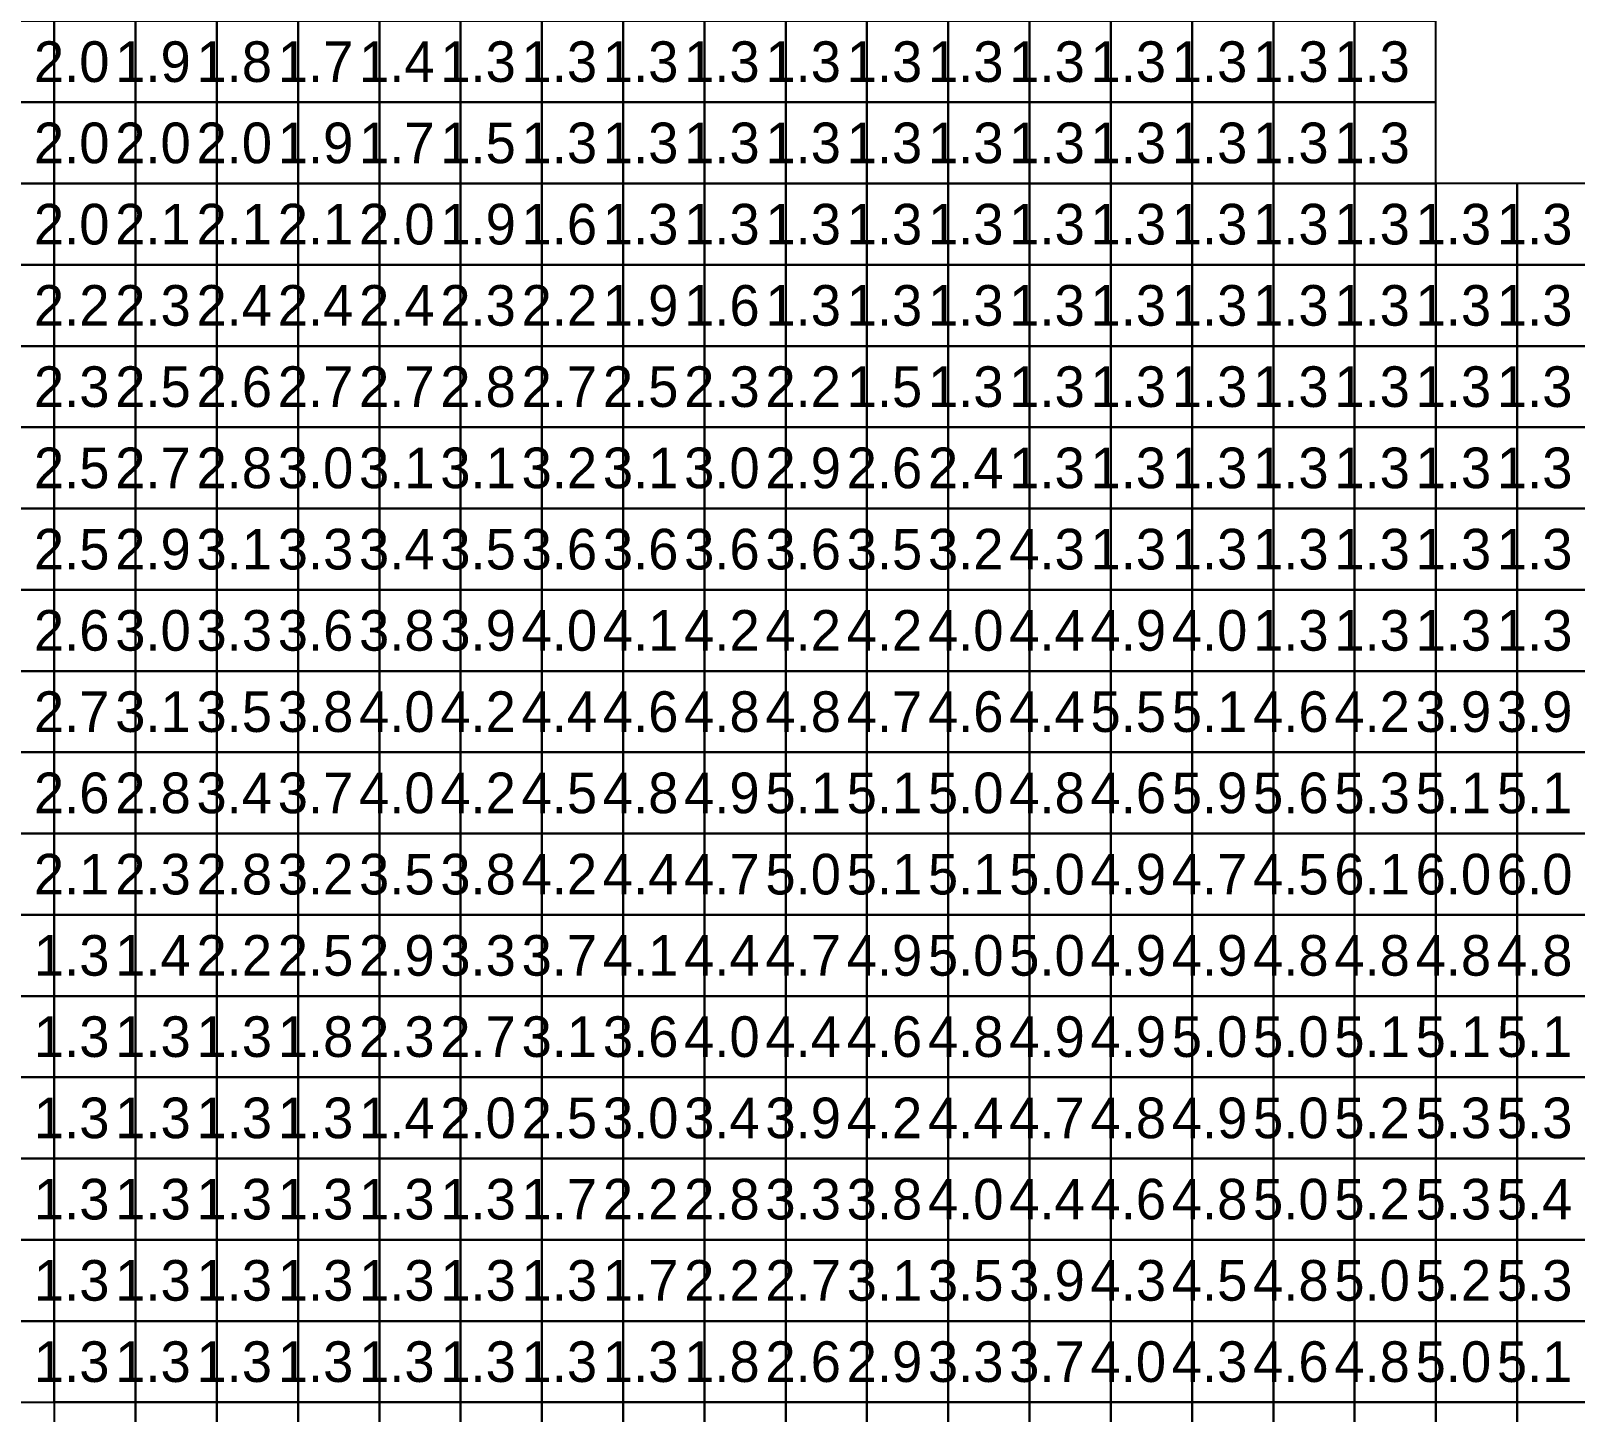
# Model space of a CAD drawing. Header units: metres. Extents: x -0.2 to 36.1, y -0.2 to 14.2.
# Drawn here: x 14.293 to 18.093, y 2.776 to 6.176 of the extents above; entities that cross this region are included whole.
import ezdxf

# ---------------------------------------------------------------- set-up
doc = ezdxf.new("R2010")
doc.units = ezdxf.units.M

msp = doc.modelspace()

# ---------------------------------------------------------------- linework, layer by layer
for points in [[(14.15, 6), (14.35, 6), (14.35, 6.2), (14.15, 6.2)], [(14.35, 6), (14.55, 6), (14.55, 6.2), (14.35, 6.2)], [(14.55, 6), (14.75, 6), (14.75, 6.2), (14.55, 6.2)], [(14.75, 6), (14.95, 6), (14.95, 6.2), (14.75, 6.2)], [(14.95, 6), (15.15, 6), (15.15, 6.2), (14.95, 6.2)], [(15.15, 6), (15.35, 6), (15.35, 6.2), (15.15, 6.2)], [(15.35, 6), (15.55, 6), (15.55, 6.2), (15.35, 6.2)], [(15.55, 6), (15.75, 6), (15.75, 6.2), (15.55, 6.2)], [(15.75, 6), (15.95, 6), (15.95, 6.2), (15.75, 6.2)], [(15.95, 6), (16.15, 6), (16.15, 6.2), (15.95, 6.2)], [(16.15, 6), (16.35, 6), (16.35, 6.2), (16.15, 6.2)], [(16.35, 6), (16.55, 6), (16.55, 6.2), (16.35, 6.2)], [(16.55, 6), (16.75, 6), (16.75, 6.2), (16.55, 6.2)], [(16.75, 6), (16.95, 6), (16.95, 6.2), (16.75, 6.2)], [(16.95, 6), (17.15, 6), (17.15, 6.2), (16.95, 6.2)], [(17.15, 6), (17.35, 6), (17.35, 6.2), (17.15, 6.2)], [(17.35, 6), (17.55, 6), (17.55, 6.2), (17.35, 6.2)], [(17.55, 6), (17.75, 6), (17.75, 6.2), (17.55, 6.2)], [(14.15, 5.8), (14.35, 5.8), (14.35, 6), (14.15, 6)], [(14.35, 5.8), (14.55, 5.8), (14.55, 6), (14.35, 6)], [(14.55, 5.8), (14.75, 5.8), (14.75, 6), (14.55, 6)], [(14.75, 5.8), (14.95, 5.8), (14.95, 6), (14.75, 6)], [(14.95, 5.8), (15.15, 5.8), (15.15, 6), (14.95, 6)], [(15.15, 5.8), (15.35, 5.8), (15.35, 6), (15.15, 6)], [(15.35, 5.8), (15.55, 5.8), (15.55, 6), (15.35, 6)], [(15.55, 5.8), (15.75, 5.8), (15.75, 6), (15.55, 6)], [(15.75, 5.8), (15.95, 5.8), (15.95, 6), (15.75, 6)], [(15.95, 5.8), (16.15, 5.8), (16.15, 6), (15.95, 6)], [(16.15, 5.8), (16.35, 5.8), (16.35, 6), (16.15, 6)], [(16.35, 5.8), (16.55, 5.8), (16.55, 6), (16.35, 6)], [(16.55, 5.8), (16.75, 5.8), (16.75, 6), (16.55, 6)], [(16.75, 5.8), (16.95, 5.8), (16.95, 6), (16.75, 6)], [(16.95, 5.8), (17.15, 5.8), (17.15, 6), (16.95, 6)], [(17.15, 5.8), (17.35, 5.8), (17.35, 6), (17.15, 6)], [(17.35, 5.8), (17.55, 5.8), (17.55, 6), (17.35, 6)], [(17.55, 5.8), (17.75, 5.8), (17.75, 6), (17.55, 6)], [(14.15, 5.6), (14.35, 5.6), (14.35, 5.8), (14.15, 5.8)], [(14.35, 5.6), (14.55, 5.6), (14.55, 5.8), (14.35, 5.8)], [(14.55, 5.6), (14.75, 5.6), (14.75, 5.8), (14.55, 5.8)], [(14.75, 5.6), (14.95, 5.6), (14.95, 5.8), (14.75, 5.8)], [(14.95, 5.6), (15.15, 5.6), (15.15, 5.8), (14.95, 5.8)], [(15.15, 5.6), (15.35, 5.6), (15.35, 5.8), (15.15, 5.8)], [(15.35, 5.6), (15.55, 5.6), (15.55, 5.8), (15.35, 5.8)], [(15.55, 5.6), (15.75, 5.6), (15.75, 5.8), (15.55, 5.8)], [(15.75, 5.6), (15.95, 5.6), (15.95, 5.8), (15.75, 5.8)], [(15.95, 5.6), (16.15, 5.6), (16.15, 5.8), (15.95, 5.8)], [(16.15, 5.6), (16.35, 5.6), (16.35, 5.8), (16.15, 5.8)], [(16.35, 5.6), (16.55, 5.6), (16.55, 5.8), (16.35, 5.8)], [(16.55, 5.6), (16.75, 5.6), (16.75, 5.8), (16.55, 5.8)], [(16.75, 5.6), (16.95, 5.6), (16.95, 5.8), (16.75, 5.8)], [(16.95, 5.6), (17.15, 5.6), (17.15, 5.8), (16.95, 5.8)], [(17.15, 5.6), (17.35, 5.6), (17.35, 5.8), (17.15, 5.8)], [(17.35, 5.6), (17.55, 5.6), (17.55, 5.8), (17.35, 5.8)], [(17.55, 5.6), (17.75, 5.6), (17.75, 5.8), (17.55, 5.8)], [(17.75, 5.6), (17.95, 5.6), (17.95, 5.8), (17.75, 5.8)], [(17.95, 5.6), (18.15, 5.6), (18.15, 5.8), (17.95, 5.8)], [(14.15, 5.4), (14.35, 5.4), (14.35, 5.6), (14.15, 5.6)], [(14.35, 5.4), (14.55, 5.4), (14.55, 5.6), (14.35, 5.6)], [(14.55, 5.4), (14.75, 5.4), (14.75, 5.6), (14.55, 5.6)], [(14.75, 5.4), (14.95, 5.4), (14.95, 5.6), (14.75, 5.6)], [(14.95, 5.4), (15.15, 5.4), (15.15, 5.6), (14.95, 5.6)], [(15.15, 5.4), (15.35, 5.4), (15.35, 5.6), (15.15, 5.6)], [(15.35, 5.4), (15.55, 5.4), (15.55, 5.6), (15.35, 5.6)], [(15.55, 5.4), (15.75, 5.4), (15.75, 5.6), (15.55, 5.6)], [(15.75, 5.4), (15.95, 5.4), (15.95, 5.6), (15.75, 5.6)], [(15.95, 5.4), (16.15, 5.4), (16.15, 5.6), (15.95, 5.6)], [(16.15, 5.4), (16.35, 5.4), (16.35, 5.6), (16.15, 5.6)], [(16.35, 5.4), (16.55, 5.4), (16.55, 5.6), (16.35, 5.6)], [(16.55, 5.4), (16.75, 5.4), (16.75, 5.6), (16.55, 5.6)], [(16.75, 5.4), (16.95, 5.4), (16.95, 5.6), (16.75, 5.6)], [(16.95, 5.4), (17.15, 5.4), (17.15, 5.6), (16.95, 5.6)], [(17.15, 5.4), (17.35, 5.4), (17.35, 5.6), (17.15, 5.6)], [(17.35, 5.4), (17.55, 5.4), (17.55, 5.6), (17.35, 5.6)], [(17.55, 5.4), (17.75, 5.4), (17.75, 5.6), (17.55, 5.6)], [(17.75, 5.4), (17.95, 5.4), (17.95, 5.6), (17.75, 5.6)], [(17.95, 5.4), (18.15, 5.4), (18.15, 5.6), (17.95, 5.6)], [(14.15, 5.2), (14.35, 5.2), (14.35, 5.4), (14.15, 5.4)], [(14.35, 5.2), (14.55, 5.2), (14.55, 5.4), (14.35, 5.4)], [(14.55, 5.2), (14.75, 5.2), (14.75, 5.4), (14.55, 5.4)], [(14.75, 5.2), (14.95, 5.2), (14.95, 5.4), (14.75, 5.4)], [(14.95, 5.2), (15.15, 5.2), (15.15, 5.4), (14.95, 5.4)], [(15.15, 5.2), (15.35, 5.2), (15.35, 5.4), (15.15, 5.4)], [(15.35, 5.2), (15.55, 5.2), (15.55, 5.4), (15.35, 5.4)], [(15.55, 5.2), (15.75, 5.2), (15.75, 5.4), (15.55, 5.4)], [(15.75, 5.2), (15.95, 5.2), (15.95, 5.4), (15.75, 5.4)], [(15.95, 5.2), (16.15, 5.2), (16.15, 5.4), (15.95, 5.4)], [(16.15, 5.2), (16.35, 5.2), (16.35, 5.4), (16.15, 5.4)], [(16.35, 5.2), (16.55, 5.2), (16.55, 5.4), (16.35, 5.4)], [(16.55, 5.2), (16.75, 5.2), (16.75, 5.4), (16.55, 5.4)], [(16.75, 5.2), (16.95, 5.2), (16.95, 5.4), (16.75, 5.4)], [(16.95, 5.2), (17.15, 5.2), (17.15, 5.4), (16.95, 5.4)], [(17.15, 5.2), (17.35, 5.2), (17.35, 5.4), (17.15, 5.4)], [(17.35, 5.2), (17.55, 5.2), (17.55, 5.4), (17.35, 5.4)], [(17.55, 5.2), (17.75, 5.2), (17.75, 5.4), (17.55, 5.4)], [(17.75, 5.2), (17.95, 5.2), (17.95, 5.4), (17.75, 5.4)], [(17.95, 5.2), (18.15, 5.2), (18.15, 5.4), (17.95, 5.4)], [(14.15, 5), (14.35, 5), (14.35, 5.2), (14.15, 5.2)], [(14.35, 5), (14.55, 5), (14.55, 5.2), (14.35, 5.2)], [(14.55, 5), (14.75, 5), (14.75, 5.2), (14.55, 5.2)], [(14.75, 5), (14.95, 5), (14.95, 5.2), (14.75, 5.2)], [(14.95, 5), (15.15, 5), (15.15, 5.2), (14.95, 5.2)], [(15.15, 5), (15.35, 5), (15.35, 5.2), (15.15, 5.2)], [(15.35, 5), (15.55, 5), (15.55, 5.2), (15.35, 5.2)], [(15.55, 5), (15.75, 5), (15.75, 5.2), (15.55, 5.2)], [(15.75, 5), (15.95, 5), (15.95, 5.2), (15.75, 5.2)], [(15.95, 5), (16.15, 5), (16.15, 5.2), (15.95, 5.2)], [(16.15, 5), (16.35, 5), (16.35, 5.2), (16.15, 5.2)], [(16.35, 5), (16.55, 5), (16.55, 5.2), (16.35, 5.2)], [(16.55, 5), (16.75, 5), (16.75, 5.2), (16.55, 5.2)], [(16.75, 5), (16.95, 5), (16.95, 5.2), (16.75, 5.2)], [(16.95, 5), (17.15, 5), (17.15, 5.2), (16.95, 5.2)], [(17.15, 5), (17.35, 5), (17.35, 5.2), (17.15, 5.2)], [(17.35, 5), (17.55, 5), (17.55, 5.2), (17.35, 5.2)], [(17.55, 5), (17.75, 5), (17.75, 5.2), (17.55, 5.2)], [(17.75, 5), (17.95, 5), (17.95, 5.2), (17.75, 5.2)], [(17.95, 5), (18.15, 5), (18.15, 5.2), (17.95, 5.2)], [(14.15, 4.8), (14.35, 4.8), (14.35, 5), (14.15, 5)], [(14.35, 4.8), (14.55, 4.8), (14.55, 5), (14.35, 5)], [(14.55, 4.8), (14.75, 4.8), (14.75, 5), (14.55, 5)], [(14.75, 4.8), (14.95, 4.8), (14.95, 5), (14.75, 5)], [(14.95, 4.8), (15.15, 4.8), (15.15, 5), (14.95, 5)], [(15.15, 4.8), (15.35, 4.8), (15.35, 5), (15.15, 5)], [(15.35, 4.8), (15.55, 4.8), (15.55, 5), (15.35, 5)], [(15.55, 4.8), (15.75, 4.8), (15.75, 5), (15.55, 5)], [(15.75, 4.8), (15.95, 4.8), (15.95, 5), (15.75, 5)], [(15.95, 4.8), (16.15, 4.8), (16.15, 5), (15.95, 5)], [(16.15, 4.8), (16.35, 4.8), (16.35, 5), (16.15, 5)], [(16.35, 4.8), (16.55, 4.8), (16.55, 5), (16.35, 5)], [(16.55, 4.8), (16.75, 4.8), (16.75, 5), (16.55, 5)], [(16.75, 4.8), (16.95, 4.8), (16.95, 5), (16.75, 5)], [(16.95, 4.8), (17.15, 4.8), (17.15, 5), (16.95, 5)], [(17.15, 4.8), (17.35, 4.8), (17.35, 5), (17.15, 5)], [(17.35, 4.8), (17.55, 4.8), (17.55, 5), (17.35, 5)], [(17.55, 4.8), (17.75, 4.8), (17.75, 5), (17.55, 5)], [(17.75, 4.8), (17.95, 4.8), (17.95, 5), (17.75, 5)], [(17.95, 4.8), (18.15, 4.8), (18.15, 5), (17.95, 5)], [(14.15, 4.6), (14.35, 4.6), (14.35, 4.8), (14.15, 4.8)], [(14.35, 4.6), (14.55, 4.6), (14.55, 4.8), (14.35, 4.8)], [(14.55, 4.6), (14.75, 4.6), (14.75, 4.8), (14.55, 4.8)], [(14.75, 4.6), (14.95, 4.6), (14.95, 4.8), (14.75, 4.8)], [(14.95, 4.6), (15.15, 4.6), (15.15, 4.8), (14.95, 4.8)], [(15.15, 4.6), (15.35, 4.6), (15.35, 4.8), (15.15, 4.8)], [(15.35, 4.6), (15.55, 4.6), (15.55, 4.8), (15.35, 4.8)], [(15.55, 4.6), (15.75, 4.6), (15.75, 4.8), (15.55, 4.8)], [(15.75, 4.6), (15.95, 4.6), (15.95, 4.8), (15.75, 4.8)], [(15.95, 4.6), (16.15, 4.6), (16.15, 4.8), (15.95, 4.8)], [(16.15, 4.6), (16.35, 4.6), (16.35, 4.8), (16.15, 4.8)], [(16.35, 4.6), (16.55, 4.6), (16.55, 4.8), (16.35, 4.8)], [(16.55, 4.6), (16.75, 4.6), (16.75, 4.8), (16.55, 4.8)], [(16.75, 4.6), (16.95, 4.6), (16.95, 4.8), (16.75, 4.8)], [(16.95, 4.6), (17.15, 4.6), (17.15, 4.8), (16.95, 4.8)], [(17.15, 4.6), (17.35, 4.6), (17.35, 4.8), (17.15, 4.8)], [(17.35, 4.6), (17.55, 4.6), (17.55, 4.8), (17.35, 4.8)], [(17.55, 4.6), (17.75, 4.6), (17.75, 4.8), (17.55, 4.8)], [(17.75, 4.6), (17.95, 4.6), (17.95, 4.8), (17.75, 4.8)], [(17.95, 4.6), (18.15, 4.6), (18.15, 4.8), (17.95, 4.8)], [(14.15, 4.4), (14.35, 4.4), (14.35, 4.6), (14.15, 4.6)], [(14.35, 4.4), (14.55, 4.4), (14.55, 4.6), (14.35, 4.6)], [(14.55, 4.4), (14.75, 4.4), (14.75, 4.6), (14.55, 4.6)], [(14.75, 4.4), (14.95, 4.4), (14.95, 4.6), (14.75, 4.6)], [(14.95, 4.4), (15.15, 4.4), (15.15, 4.6), (14.95, 4.6)], [(15.15, 4.4), (15.35, 4.4), (15.35, 4.6), (15.15, 4.6)], [(15.35, 4.4), (15.55, 4.4), (15.55, 4.6), (15.35, 4.6)], [(15.55, 4.4), (15.75, 4.4), (15.75, 4.6), (15.55, 4.6)], [(15.75, 4.4), (15.95, 4.4), (15.95, 4.6), (15.75, 4.6)], [(15.95, 4.4), (16.15, 4.4), (16.15, 4.6), (15.95, 4.6)], [(16.15, 4.4), (16.35, 4.4), (16.35, 4.6), (16.15, 4.6)], [(16.35, 4.4), (16.55, 4.4), (16.55, 4.6), (16.35, 4.6)], [(16.55, 4.4), (16.75, 4.4), (16.75, 4.6), (16.55, 4.6)], [(16.75, 4.4), (16.95, 4.4), (16.95, 4.6), (16.75, 4.6)], [(16.95, 4.4), (17.15, 4.4), (17.15, 4.6), (16.95, 4.6)], [(17.15, 4.4), (17.35, 4.4), (17.35, 4.6), (17.15, 4.6)], [(17.35, 4.4), (17.55, 4.4), (17.55, 4.6), (17.35, 4.6)], [(17.55, 4.4), (17.75, 4.4), (17.75, 4.6), (17.55, 4.6)], [(17.75, 4.4), (17.95, 4.4), (17.95, 4.6), (17.75, 4.6)], [(17.95, 4.4), (18.15, 4.4), (18.15, 4.6), (17.95, 4.6)], [(14.15, 4.2), (14.35, 4.2), (14.35, 4.4), (14.15, 4.4)], [(14.35, 4.2), (14.55, 4.2), (14.55, 4.4), (14.35, 4.4)], [(14.55, 4.2), (14.75, 4.2), (14.75, 4.4), (14.55, 4.4)], [(14.75, 4.2), (14.95, 4.2), (14.95, 4.4), (14.75, 4.4)], [(14.95, 4.2), (15.15, 4.2), (15.15, 4.4), (14.95, 4.4)], [(15.15, 4.2), (15.35, 4.2), (15.35, 4.4), (15.15, 4.4)], [(15.35, 4.2), (15.55, 4.2), (15.55, 4.4), (15.35, 4.4)], [(15.55, 4.2), (15.75, 4.2), (15.75, 4.4), (15.55, 4.4)], [(15.75, 4.2), (15.95, 4.2), (15.95, 4.4), (15.75, 4.4)], [(15.95, 4.2), (16.15, 4.2), (16.15, 4.4), (15.95, 4.4)], [(16.15, 4.2), (16.35, 4.2), (16.35, 4.4), (16.15, 4.4)], [(16.35, 4.2), (16.55, 4.2), (16.55, 4.4), (16.35, 4.4)], [(16.55, 4.2), (16.75, 4.2), (16.75, 4.4), (16.55, 4.4)], [(16.75, 4.2), (16.95, 4.2), (16.95, 4.4), (16.75, 4.4)], [(16.95, 4.2), (17.15, 4.2), (17.15, 4.4), (16.95, 4.4)], [(17.15, 4.2), (17.35, 4.2), (17.35, 4.4), (17.15, 4.4)], [(17.35, 4.2), (17.55, 4.2), (17.55, 4.4), (17.35, 4.4)], [(17.55, 4.2), (17.75, 4.2), (17.75, 4.4), (17.55, 4.4)], [(17.75, 4.2), (17.95, 4.2), (17.95, 4.4), (17.75, 4.4)], [(17.95, 4.2), (18.15, 4.2), (18.15, 4.4), (17.95, 4.4)], [(14.15, 4), (14.35, 4), (14.35, 4.2), (14.15, 4.2)], [(14.35, 4), (14.55, 4), (14.55, 4.2), (14.35, 4.2)], [(14.55, 4), (14.75, 4), (14.75, 4.2), (14.55, 4.2)], [(14.75, 4), (14.95, 4), (14.95, 4.2), (14.75, 4.2)], [(14.95, 4), (15.15, 4), (15.15, 4.2), (14.95, 4.2)], [(15.15, 4), (15.35, 4), (15.35, 4.2), (15.15, 4.2)], [(15.35, 4), (15.55, 4), (15.55, 4.2), (15.35, 4.2)], [(15.55, 4), (15.75, 4), (15.75, 4.2), (15.55, 4.2)], [(15.75, 4), (15.95, 4), (15.95, 4.2), (15.75, 4.2)], [(15.95, 4), (16.15, 4), (16.15, 4.2), (15.95, 4.2)], [(16.15, 4), (16.35, 4), (16.35, 4.2), (16.15, 4.2)], [(16.35, 4), (16.55, 4), (16.55, 4.2), (16.35, 4.2)], [(16.55, 4), (16.75, 4), (16.75, 4.2), (16.55, 4.2)], [(16.75, 4), (16.95, 4), (16.95, 4.2), (16.75, 4.2)], [(16.95, 4), (17.15, 4), (17.15, 4.2), (16.95, 4.2)], [(17.15, 4), (17.35, 4), (17.35, 4.2), (17.15, 4.2)], [(17.35, 4), (17.55, 4), (17.55, 4.2), (17.35, 4.2)], [(17.55, 4), (17.75, 4), (17.75, 4.2), (17.55, 4.2)], [(17.75, 4), (17.95, 4), (17.95, 4.2), (17.75, 4.2)], [(17.95, 4), (18.15, 4), (18.15, 4.2), (17.95, 4.2)], [(14.15, 3.8), (14.35, 3.8), (14.35, 4), (14.15, 4)], [(14.35, 3.8), (14.55, 3.8), (14.55, 4), (14.35, 4)], [(14.55, 3.8), (14.75, 3.8), (14.75, 4), (14.55, 4)], [(14.75, 3.8), (14.95, 3.8), (14.95, 4), (14.75, 4)], [(14.95, 3.8), (15.15, 3.8), (15.15, 4), (14.95, 4)], [(15.15, 3.8), (15.35, 3.8), (15.35, 4), (15.15, 4)], [(15.35, 3.8), (15.55, 3.8), (15.55, 4), (15.35, 4)], [(15.55, 3.8), (15.75, 3.8), (15.75, 4), (15.55, 4)], [(15.75, 3.8), (15.95, 3.8), (15.95, 4), (15.75, 4)], [(15.95, 3.8), (16.15, 3.8), (16.15, 4), (15.95, 4)], [(16.15, 3.8), (16.35, 3.8), (16.35, 4), (16.15, 4)], [(16.35, 3.8), (16.55, 3.8), (16.55, 4), (16.35, 4)], [(16.55, 3.8), (16.75, 3.8), (16.75, 4), (16.55, 4)], [(16.75, 3.8), (16.95, 3.8), (16.95, 4), (16.75, 4)], [(16.95, 3.8), (17.15, 3.8), (17.15, 4), (16.95, 4)], [(17.15, 3.8), (17.35, 3.8), (17.35, 4), (17.15, 4)], [(17.35, 3.8), (17.55, 3.8), (17.55, 4), (17.35, 4)], [(17.55, 3.8), (17.75, 3.8), (17.75, 4), (17.55, 4)], [(17.75, 3.8), (17.95, 3.8), (17.95, 4), (17.75, 4)], [(17.95, 3.8), (18.15, 3.8), (18.15, 4), (17.95, 4)], [(14.15, 3.6), (14.35, 3.6), (14.35, 3.8), (14.15, 3.8)], [(14.35, 3.6), (14.55, 3.6), (14.55, 3.8), (14.35, 3.8)], [(14.55, 3.6), (14.75, 3.6), (14.75, 3.8), (14.55, 3.8)], [(14.75, 3.6), (14.95, 3.6), (14.95, 3.8), (14.75, 3.8)], [(14.95, 3.6), (15.15, 3.6), (15.15, 3.8), (14.95, 3.8)], [(15.15, 3.6), (15.35, 3.6), (15.35, 3.8), (15.15, 3.8)], [(15.35, 3.6), (15.55, 3.6), (15.55, 3.8), (15.35, 3.8)], [(15.55, 3.6), (15.75, 3.6), (15.75, 3.8), (15.55, 3.8)], [(15.75, 3.6), (15.95, 3.6), (15.95, 3.8), (15.75, 3.8)], [(15.95, 3.6), (16.15, 3.6), (16.15, 3.8), (15.95, 3.8)], [(16.15, 3.6), (16.35, 3.6), (16.35, 3.8), (16.15, 3.8)], [(16.35, 3.6), (16.55, 3.6), (16.55, 3.8), (16.35, 3.8)], [(16.55, 3.6), (16.75, 3.6), (16.75, 3.8), (16.55, 3.8)], [(16.75, 3.6), (16.95, 3.6), (16.95, 3.8), (16.75, 3.8)], [(16.95, 3.6), (17.15, 3.6), (17.15, 3.8), (16.95, 3.8)], [(17.15, 3.6), (17.35, 3.6), (17.35, 3.8), (17.15, 3.8)], [(17.35, 3.6), (17.55, 3.6), (17.55, 3.8), (17.35, 3.8)], [(17.55, 3.6), (17.75, 3.6), (17.75, 3.8), (17.55, 3.8)], [(17.75, 3.6), (17.95, 3.6), (17.95, 3.8), (17.75, 3.8)], [(17.95, 3.6), (18.15, 3.6), (18.15, 3.8), (17.95, 3.8)], [(14.15, 3.4), (14.35, 3.4), (14.35, 3.6), (14.15, 3.6)], [(14.35, 3.4), (14.55, 3.4), (14.55, 3.6), (14.35, 3.6)], [(14.55, 3.4), (14.75, 3.4), (14.75, 3.6), (14.55, 3.6)], [(14.75, 3.4), (14.95, 3.4), (14.95, 3.6), (14.75, 3.6)], [(14.95, 3.4), (15.15, 3.4), (15.15, 3.6), (14.95, 3.6)], [(15.15, 3.4), (15.35, 3.4), (15.35, 3.6), (15.15, 3.6)], [(15.35, 3.4), (15.55, 3.4), (15.55, 3.6), (15.35, 3.6)], [(15.55, 3.4), (15.75, 3.4), (15.75, 3.6), (15.55, 3.6)], [(15.75, 3.4), (15.95, 3.4), (15.95, 3.6), (15.75, 3.6)], [(15.95, 3.4), (16.15, 3.4), (16.15, 3.6), (15.95, 3.6)], [(16.15, 3.4), (16.35, 3.4), (16.35, 3.6), (16.15, 3.6)], [(16.35, 3.4), (16.55, 3.4), (16.55, 3.6), (16.35, 3.6)], [(16.55, 3.4), (16.75, 3.4), (16.75, 3.6), (16.55, 3.6)], [(16.75, 3.4), (16.95, 3.4), (16.95, 3.6), (16.75, 3.6)], [(16.95, 3.4), (17.15, 3.4), (17.15, 3.6), (16.95, 3.6)], [(17.15, 3.4), (17.35, 3.4), (17.35, 3.6), (17.15, 3.6)], [(17.35, 3.4), (17.55, 3.4), (17.55, 3.6), (17.35, 3.6)], [(17.55, 3.4), (17.75, 3.4), (17.75, 3.6), (17.55, 3.6)], [(17.75, 3.4), (17.95, 3.4), (17.95, 3.6), (17.75, 3.6)], [(17.95, 3.4), (18.15, 3.4), (18.15, 3.6), (17.95, 3.6)], [(14.15, 3.2), (14.35, 3.2), (14.35, 3.4), (14.15, 3.4)], [(14.35, 3.2), (14.55, 3.2), (14.55, 3.4), (14.35, 3.4)], [(14.55, 3.2), (14.75, 3.2), (14.75, 3.4), (14.55, 3.4)], [(14.75, 3.2), (14.95, 3.2), (14.95, 3.4), (14.75, 3.4)], [(14.95, 3.2), (15.15, 3.2), (15.15, 3.4), (14.95, 3.4)], [(15.15, 3.2), (15.35, 3.2), (15.35, 3.4), (15.15, 3.4)], [(15.35, 3.2), (15.55, 3.2), (15.55, 3.4), (15.35, 3.4)], [(15.55, 3.2), (15.75, 3.2), (15.75, 3.4), (15.55, 3.4)], [(15.75, 3.2), (15.95, 3.2), (15.95, 3.4), (15.75, 3.4)], [(15.95, 3.2), (16.15, 3.2), (16.15, 3.4), (15.95, 3.4)], [(16.15, 3.2), (16.35, 3.2), (16.35, 3.4), (16.15, 3.4)], [(16.35, 3.2), (16.55, 3.2), (16.55, 3.4), (16.35, 3.4)], [(16.55, 3.2), (16.75, 3.2), (16.75, 3.4), (16.55, 3.4)], [(16.75, 3.2), (16.95, 3.2), (16.95, 3.4), (16.75, 3.4)], [(16.95, 3.2), (17.15, 3.2), (17.15, 3.4), (16.95, 3.4)], [(17.15, 3.2), (17.35, 3.2), (17.35, 3.4), (17.15, 3.4)], [(17.35, 3.2), (17.55, 3.2), (17.55, 3.4), (17.35, 3.4)], [(17.55, 3.2), (17.75, 3.2), (17.75, 3.4), (17.55, 3.4)], [(17.75, 3.2), (17.95, 3.2), (17.95, 3.4), (17.75, 3.4)], [(17.95, 3.2), (18.15, 3.2), (18.15, 3.4), (17.95, 3.4)], [(14.15, 3), (14.35, 3), (14.35, 3.2), (14.15, 3.2)], [(14.35, 3), (14.55, 3), (14.55, 3.2), (14.35, 3.2)], [(14.55, 3), (14.75, 3), (14.75, 3.2), (14.55, 3.2)], [(14.75, 3), (14.95, 3), (14.95, 3.2), (14.75, 3.2)], [(14.95, 3), (15.15, 3), (15.15, 3.2), (14.95, 3.2)], [(15.15, 3), (15.35, 3), (15.35, 3.2), (15.15, 3.2)], [(15.35, 3), (15.55, 3), (15.55, 3.2), (15.35, 3.2)], [(15.55, 3), (15.75, 3), (15.75, 3.2), (15.55, 3.2)], [(15.75, 3), (15.95, 3), (15.95, 3.2), (15.75, 3.2)], [(15.95, 3), (16.15, 3), (16.15, 3.2), (15.95, 3.2)], [(16.15, 3), (16.35, 3), (16.35, 3.2), (16.15, 3.2)], [(16.35, 3), (16.55, 3), (16.55, 3.2), (16.35, 3.2)], [(16.55, 3), (16.75, 3), (16.75, 3.2), (16.55, 3.2)], [(16.75, 3), (16.95, 3), (16.95, 3.2), (16.75, 3.2)], [(16.95, 3), (17.15, 3), (17.15, 3.2), (16.95, 3.2)], [(17.15, 3), (17.35, 3), (17.35, 3.2), (17.15, 3.2)], [(17.35, 3), (17.55, 3), (17.55, 3.2), (17.35, 3.2)], [(17.55, 3), (17.75, 3), (17.75, 3.2), (17.55, 3.2)], [(17.75, 3), (17.95, 3), (17.95, 3.2), (17.75, 3.2)], [(17.95, 3), (18.15, 3), (18.15, 3.2), (17.95, 3.2)], [(14.15, 2.8), (14.35, 2.8), (14.35, 3), (14.15, 3)], [(14.35, 2.8), (14.55, 2.8), (14.55, 3), (14.35, 3)], [(14.55, 2.8), (14.75, 2.8), (14.75, 3), (14.55, 3)], [(14.75, 2.8), (14.95, 2.8), (14.95, 3), (14.75, 3)], [(14.95, 2.8), (15.15, 2.8), (15.15, 3), (14.95, 3)], [(15.15, 2.8), (15.35, 2.8), (15.35, 3), (15.15, 3)], [(15.35, 2.8), (15.55, 2.8), (15.55, 3), (15.35, 3)], [(15.55, 2.8), (15.75, 2.8), (15.75, 3), (15.55, 3)], [(15.75, 2.8), (15.95, 2.8), (15.95, 3), (15.75, 3)], [(15.95, 2.8), (16.15, 2.8), (16.15, 3), (15.95, 3)], [(16.15, 2.8), (16.35, 2.8), (16.35, 3), (16.15, 3)], [(16.35, 2.8), (16.55, 2.8), (16.55, 3), (16.35, 3)], [(16.55, 2.8), (16.75, 2.8), (16.75, 3), (16.55, 3)], [(16.75, 2.8), (16.95, 2.8), (16.95, 3), (16.75, 3)], [(16.95, 2.8), (17.15, 2.8), (17.15, 3), (16.95, 3)], [(17.15, 2.8), (17.35, 2.8), (17.35, 3), (17.15, 3)], [(17.35, 2.8), (17.55, 2.8), (17.55, 3), (17.35, 3)], [(17.55, 2.8), (17.75, 2.8), (17.75, 3), (17.55, 3)], [(17.75, 2.8), (17.95, 2.8), (17.95, 3), (17.75, 3)], [(17.95, 2.8), (18.15, 2.8), (18.15, 3), (17.95, 3)], [(14.35, 2.6), (14.55, 2.6), (14.55, 2.8), (14.35, 2.8)], [(14.55, 2.6), (14.75, 2.6), (14.75, 2.8), (14.55, 2.8)], [(14.75, 2.6), (14.95, 2.6), (14.95, 2.8), (14.75, 2.8)], [(14.95, 2.6), (15.15, 2.6), (15.15, 2.8), (14.95, 2.8)], [(15.15, 2.6), (15.35, 2.6), (15.35, 2.8), (15.15, 2.8)], [(15.35, 2.6), (15.55, 2.6), (15.55, 2.8), (15.35, 2.8)], [(15.55, 2.6), (15.75, 2.6), (15.75, 2.8), (15.55, 2.8)], [(15.75, 2.6), (15.95, 2.6), (15.95, 2.8), (15.75, 2.8)], [(15.95, 2.6), (16.15, 2.6), (16.15, 2.8), (15.95, 2.8)], [(16.15, 2.6), (16.35, 2.6), (16.35, 2.8), (16.15, 2.8)], [(16.35, 2.6), (16.55, 2.6), (16.55, 2.8), (16.35, 2.8)], [(16.55, 2.6), (16.75, 2.6), (16.75, 2.8), (16.55, 2.8)], [(16.75, 2.6), (16.95, 2.6), (16.95, 2.8), (16.75, 2.8)], [(16.95, 2.6), (17.15, 2.6), (17.15, 2.8), (16.95, 2.8)], [(17.15, 2.6), (17.35, 2.6), (17.35, 2.8), (17.15, 2.8)], [(17.35, 2.6), (17.55, 2.6), (17.55, 2.8), (17.35, 2.8)], [(17.55, 2.6), (17.75, 2.6), (17.75, 2.8), (17.55, 2.8)], [(17.75, 2.6), (17.95, 2.6), (17.95, 2.8), (17.75, 2.8)], [(17.95, 2.6), (18.15, 2.6), (18.15, 2.8), (17.95, 2.8)]]:
    msp.add_3dface(points)

# ---------------------------------------------------------------- texts
at = {"layer": 'TEXT_LAYER'}
for s, p in [('2.0', (14.3, 6.05)), ('1.9', (14.5, 6.05)), ('1.8', (14.7, 6.05)), ('1.7', (14.9, 6.05)), ('1.4', (15.1, 6.05)), ('1.3', (15.3, 6.05)), ('1.3', (15.5, 6.05)), ('1.3', (15.7, 6.05)), ('1.3', (15.9, 6.05)), ('1.3', (16.1, 6.05)), ('1.3', (16.3, 6.05)), ('1.3', (16.5, 6.05)), ('1.3', (16.7, 6.05)), ('1.3', (16.9, 6.05)), ('1.3', (17.1, 6.05)), ('1.3', (17.3, 6.05)), ('1.3', (17.5, 6.05)), ('2.0', (14.3, 5.85)), ('2.0', (14.5, 5.85)), ('2.0', (14.7, 5.85)), ('1.9', (14.9, 5.85)), ('1.7', (15.1, 5.85)), ('1.5', (15.3, 5.85)), ('1.3', (15.5, 5.85)), ('1.3', (15.7, 5.85)), ('1.3', (15.9, 5.85)), ('1.3', (16.1, 5.85)), ('1.3', (16.3, 5.85)), ('1.3', (16.5, 5.85)), ('1.3', (16.7, 5.85)), ('1.3', (16.9, 5.85)), ('1.3', (17.1, 5.85)), ('1.3', (17.3, 5.85)), ('1.3', (17.5, 5.85)), ('2.0', (14.3, 5.65)), ('2.1', (14.5, 5.65)), ('2.1', (14.7, 5.65)), ('2.1', (14.9, 5.65)), ('2.0', (15.1, 5.65)), ('1.9', (15.3, 5.65)), ('1.6', (15.5, 5.65)), ('1.3', (15.7, 5.65)), ('1.3', (15.9, 5.65)), ('1.3', (16.1, 5.65)), ('1.3', (16.3, 5.65)), ('1.3', (16.5, 5.65)), ('1.3', (16.7, 5.65)), ('1.3', (16.9, 5.65)), ('1.3', (17.1, 5.65)), ('1.3', (17.3, 5.65)), ('1.3', (17.5, 5.65)), ('1.3', (17.7, 5.65)), ('1.3', (17.9, 5.65)), ('2.2', (14.3, 5.45)), ('2.3', (14.5, 5.45)), ('2.4', (14.7, 5.45)), ('2.4', (14.9, 5.45)), ('2.4', (15.1, 5.45)), ('2.3', (15.3, 5.45)), ('2.2', (15.5, 5.45)), ('1.9', (15.7, 5.45)), ('1.6', (15.9, 5.45)), ('1.3', (16.1, 5.45)), ('1.3', (16.3, 5.45)), ('1.3', (16.5, 5.45)), ('1.3', (16.7, 5.45)), ('1.3', (16.9, 5.45)), ('1.3', (17.1, 5.45)), ('1.3', (17.3, 5.45)), ('1.3', (17.5, 5.45)), ('1.3', (17.7, 5.45)), ('1.3', (17.9, 5.45)), ('2.3', (14.3, 5.25)), ('2.5', (14.5, 5.25)), ('2.6', (14.7, 5.25)), ('2.7', (14.9, 5.25)), ('2.7', (15.1, 5.25)), ('2.8', (15.3, 5.25)), ('2.7', (15.5, 5.25)), ('2.5', (15.7, 5.25)), ('2.3', (15.9, 5.25)), ('2.2', (16.1, 5.25)), ('1.5', (16.3, 5.25)), ('1.3', (16.5, 5.25)), ('1.3', (16.7, 5.25)), ('1.3', (16.9, 5.25)), ('1.3', (17.1, 5.25)), ('1.3', (17.3, 5.25)), ('1.3', (17.5, 5.25)), ('1.3', (17.7, 5.25)), ('1.3', (17.9, 5.25)), ('2.5', (14.3, 5.05)), ('2.7', (14.5, 5.05)), ('2.8', (14.7, 5.05)), ('3.0', (14.9, 5.05)), ('3.1', (15.1, 5.05)), ('3.1', (15.3, 5.05)), ('3.2', (15.5, 5.05)), ('3.1', (15.7, 5.05)), ('3.0', (15.9, 5.05)), ('2.9', (16.1, 5.05)), ('2.6', (16.3, 5.05)), ('2.4', (16.5, 5.05)), ('1.3', (16.7, 5.05)), ('1.3', (16.9, 5.05)), ('1.3', (17.1, 5.05)), ('1.3', (17.3, 5.05)), ('1.3', (17.5, 5.05)), ('1.3', (17.7, 5.05)), ('1.3', (17.9, 5.05)), ('2.5', (14.3, 4.85)), ('2.9', (14.5, 4.85)), ('3.1', (14.7, 4.85)), ('3.3', (14.9, 4.85)), ('3.4', (15.1, 4.85)), ('3.5', (15.3, 4.85)), ('3.6', (15.5, 4.85)), ('3.6', (15.7, 4.85)), ('3.6', (15.9, 4.85)), ('3.6', (16.1, 4.85)), ('3.5', (16.3, 4.85)), ('3.2', (16.5, 4.85)), ('4.3', (16.7, 4.85)), ('1.3', (16.9, 4.85)), ('1.3', (17.1, 4.85)), ('1.3', (17.3, 4.85)), ('1.3', (17.5, 4.85)), ('1.3', (17.7, 4.85)), ('1.3', (17.9, 4.85)), ('2.6', (14.3, 4.65)), ('3.0', (14.5, 4.65)), ('3.3', (14.7, 4.65)), ('3.6', (14.9, 4.65)), ('3.8', (15.1, 4.65)), ('3.9', (15.3, 4.65)), ('4.0', (15.5, 4.65)), ('4.2', (15.9, 4.65)), ('4.2', (16.1, 4.65)), ('4.2', (16.3, 4.65)), ('4.0', (16.5, 4.65)), ('4.9', (16.9, 4.65)), ('4.0', (17.1, 4.65)), ('1.3', (17.3, 4.65)), ('1.3', (17.5, 4.65)), ('1.3', (17.7, 4.65)), ('1.3', (17.9, 4.65)), ('4.1', (15.7, 4.65)), ('4.4', (16.7, 4.65)), ('2.7', (14.3, 4.45)), ('3.1', (14.5, 4.45)), ('3.5', (14.7, 4.45)), ('3.8', (14.9, 4.45)), ('4.0', (15.1, 4.45)), ('4.2', (15.3, 4.45)), ('4.4', (15.5, 4.45)), ('4.6', (15.7, 4.45)), ('4.8', (15.9, 4.45)), ('4.8', (16.1, 4.45)), ('4.7', (16.3, 4.45)), ('4.6', (16.5, 4.45)), ('4.4', (16.7, 4.45)), ('5.5', (16.9, 4.45)), ('5.1', (17.1, 4.45)), ('4.6', (17.3, 4.45)), ('4.2', (17.5, 4.45)), ('3.9', (17.7, 4.45)), ('3.9', (17.9, 4.45)), ('2.6', (14.3, 4.25)), ('2.8', (14.5, 4.25)), ('3.4', (14.7, 4.25)), ('3.7', (14.9, 4.25)), ('4.0', (15.1, 4.25)), ('4.2', (15.3, 4.25)), ('4.5', (15.5, 4.25)), ('4.8', (15.7, 4.25)), ('4.9', (15.9, 4.25)), ('5.1', (16.1, 4.25)), ('5.1', (16.3, 4.25)), ('5.0', (16.5, 4.25)), ('4.8', (16.7, 4.25)), ('4.6', (16.9, 4.25)), ('5.9', (17.1, 4.25)), ('5.6', (17.3, 4.25)), ('5.3', (17.5, 4.25)), ('5.1', (17.7, 4.25)), ('5.1', (17.9, 4.25)), ('2.1', (14.3, 4.05)), ('2.3', (14.5, 4.05)), ('2.8', (14.7, 4.05)), ('3.2', (14.9, 4.05)), ('3.5', (15.1, 4.05)), ('3.8', (15.3, 4.05)), ('4.2', (15.5, 4.05)), ('4.4', (15.7, 4.05)), ('4.7', (15.9, 4.05)), ('5.0', (16.1, 4.05)), ('5.1', (16.3, 4.05)), ('5.1', (16.5, 4.05)), ('5.0', (16.7, 4.05)), ('4.9', (16.9, 4.05)), ('4.7', (17.1, 4.05)), ('4.5', (17.3, 4.05)), ('6.1', (17.5, 4.05)), ('6.0', (17.7, 4.05)), ('6.0', (17.9, 4.05)), ('1.3', (14.3, 3.85)), ('1.4', (14.5, 3.85)), ('2.2', (14.7, 3.85)), ('2.5', (14.9, 3.85)), ('2.9', (15.1, 3.85)), ('3.3', (15.3, 3.85)), ('3.7', (15.5, 3.85)), ('4.1', (15.7, 3.85)), ('4.4', (15.9, 3.85)), ('4.7', (16.1, 3.85)), ('4.9', (16.3, 3.85)), ('5.0', (16.5, 3.85)), ('5.0', (16.7, 3.85)), ('4.9', (16.9, 3.85)), ('4.9', (17.1, 3.85)), ('4.8', (17.3, 3.85)), ('4.8', (17.5, 3.85)), ('4.8', (17.7, 3.85)), ('4.8', (17.9, 3.85)), ('1.3', (14.3, 3.65)), ('1.3', (14.5, 3.65)), ('1.3', (14.7, 3.65)), ('1.8', (14.9, 3.65)), ('2.3', (15.1, 3.65)), ('2.7', (15.3, 3.65)), ('3.1', (15.5, 3.65)), ('3.6', (15.7, 3.65)), ('4.0', (15.9, 3.65)), ('4.4', (16.1, 3.65)), ('4.6', (16.3, 3.65)), ('4.8', (16.5, 3.65)), ('4.9', (16.7, 3.65)), ('4.9', (16.9, 3.65)), ('5.0', (17.1, 3.65)), ('5.0', (17.3, 3.65)), ('5.1', (17.5, 3.65)), ('5.1', (17.7, 3.65)), ('5.1', (17.9, 3.65)), ('1.3', (14.3, 3.45)), ('1.3', (14.5, 3.45)), ('1.3', (14.7, 3.45)), ('1.3', (14.9, 3.45)), ('1.4', (15.1, 3.45)), ('2.0', (15.3, 3.45)), ('2.5', (15.5, 3.45)), ('3.0', (15.7, 3.45)), ('3.4', (15.9, 3.45)), ('3.9', (16.1, 3.45)), ('4.2', (16.3, 3.45)), ('4.4', (16.5, 3.45)), ('4.7', (16.7, 3.45)), ('4.8', (16.9, 3.45)), ('4.9', (17.1, 3.45)), ('5.0', (17.3, 3.45)), ('5.2', (17.5, 3.45)), ('5.3', (17.7, 3.45)), ('5.3', (17.9, 3.45)), ('1.3', (14.3, 3.25)), ('1.3', (14.5, 3.25)), ('1.3', (14.7, 3.25)), ('1.3', (14.9, 3.25)), ('1.3', (15.1, 3.25)), ('1.3', (15.3, 3.25)), ('1.7', (15.5, 3.25)), ('2.2', (15.7, 3.25)), ('2.8', (15.9, 3.25)), ('3.3', (16.1, 3.25)), ('3.8', (16.3, 3.25)), ('4.0', (16.5, 3.25)), ('4.4', (16.7, 3.25)), ('4.6', (16.9, 3.25)), ('4.8', (17.1, 3.25)), ('5.0', (17.3, 3.25)), ('5.2', (17.5, 3.25)), ('5.3', (17.7, 3.25)), ('5.4', (17.9, 3.25)), ('1.3', (14.3, 3.05)), ('1.3', (14.5, 3.05)), ('1.3', (14.7, 3.05)), ('1.3', (14.9, 3.05)), ('1.3', (15.1, 3.05)), ('1.3', (15.3, 3.05)), ('1.3', (15.5, 3.05)), ('1.7', (15.7, 3.05)), ('2.2', (15.9, 3.05)), ('2.7', (16.1, 3.05)), ('3.1', (16.3, 3.05)), ('3.5', (16.5, 3.05)), ('3.9', (16.7, 3.05)), ('4.3', (16.9, 3.05)), ('4.5', (17.1, 3.05)), ('4.8', (17.3, 3.05)), ('5.0', (17.5, 3.05)), ('5.2', (17.7, 3.05)), ('5.3', (17.9, 3.05)), ('1.3', (14.3, 2.85)), ('1.3', (14.5, 2.85)), ('1.3', (14.7, 2.85)), ('1.3', (14.9, 2.85)), ('1.3', (15.1, 2.85)), ('1.3', (15.3, 2.85)), ('1.3', (15.5, 2.85)), ('1.3', (15.7, 2.85)), ('1.8', (15.9, 2.85)), ('2.6', (16.1, 2.85)), ('2.9', (16.3, 2.85)), ('3.3', (16.5, 2.85)), ('3.7', (16.7, 2.85)), ('4.0', (16.9, 2.85)), ('4.3', (17.1, 2.85)), ('4.6', (17.3, 2.85)), ('4.8', (17.5, 2.85)), ('5.0', (17.7, 2.85)), ('5.1', (17.9, 2.85))]:
    msp.add_text(s, height=0.1, dxfattribs=at).set_placement(p)

doc.saveas('drawing.dxf')
